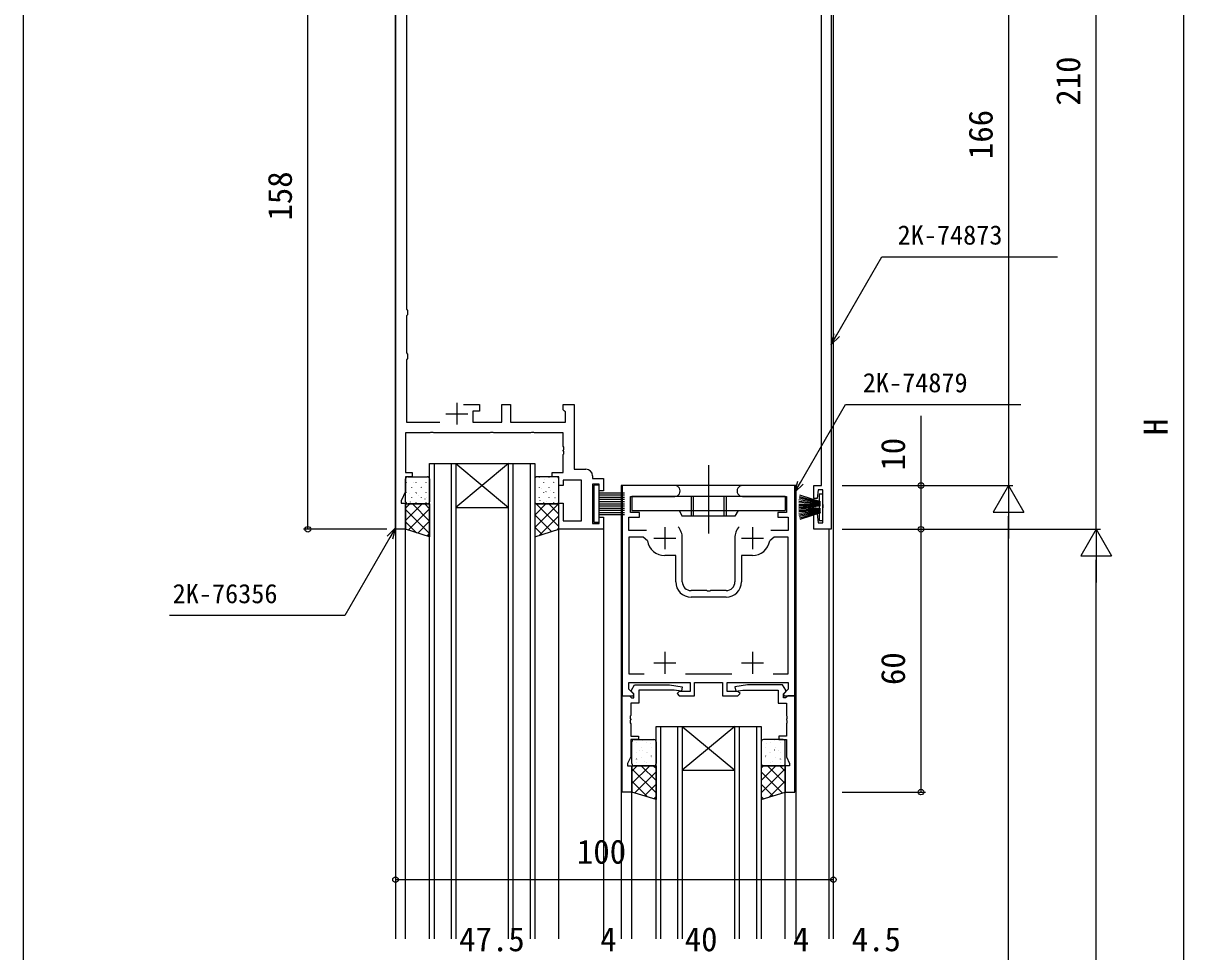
# Model space of a CAD drawing. Units: millimetres, scale not verified. Extents: x -437 to 438, y -681 to 679.
# Drawn here: x -436.7 to -171.7, y 97.8 to 309.9 of the extents above; entities that cross this region are included whole.
import ezdxf
from ezdxf.enums import TextEntityAlignment as Align

# ---------------------------------------------------------------- set-up
doc = ezdxf.new("R2010")
doc.units = ezdxf.units.MM
doc.header["$LTSCALE"] = 4
for name, color, linetype in [('0-2_YKK_11', 7, 'Continuous'), ('0-3_YKK_12', 2, 'Continuous'), ('0-4_YKK_13', 4, 'Continuous'), ('0-6_YKK_D', 6, 'Continuous'), ('0-7_YKK_ZWAK', 7, 'Continuous')]:
    doc.layers.add(name, color=color, linetype=linetype)
doc.styles.add('ＭＳ ゴシック', font='')
doc.styles.get('ＭＳ ゴシック').set_extended_font_data('MS Gothic')

msp = doc.modelspace()

# ---------------------------------------------------------------- linework, layer by layer
at = {"layer": '0-2_YKK_11'}
for p, q in [((-337.7, 223.2), (-337.7, 218.2)), ((-340.2, 220.7), (-335.2, 220.7)), ((-290.2, 194.8), (-290.2, 189.8)), ((-270.2, 194.8), (-270.2, 189.8)), ((-292.7, 192.3), (-287.7, 192.3)), ((-286.2, 182.3), (-286.2, 192.3)), ((-274.2, 192.3), (-274.2, 182.3)), ((-272.7, 192.3), (-267.7, 192.3)), ((-276.2, 178.8), (-284.2, 178.8)), ((-290.2, 166.3), (-290.2, 161.3)), ((-270.2, 166.3), (-270.2, 161.3)), ((-292.7, 163.8), (-287.7, 163.8)), ((-272.7, 163.8), (-267.7, 163.8)), ((-285.483, 161.3), (-274.917, 161.3))]:
    msp.add_line(p, q, dxfattribs=at)
for points in [[(-252.2, 370.3), (-252.2, 194.3), (-256.2, 194.3), (-256.2, 197.8), (-255.4, 197.8), (-255.2, 195.8), (-254.13, 195.8), (-254.13, 199.092), (-254.01, 199.275), (-254.01, 199.825), (-254.13, 200.008), (-254.13, 203.3), (-255.2, 203.3), (-255.4, 201.3), (-256.2, 201.3), (-256.2, 204.3), (-254.4, 204.3), (-254.4, 359.046)], [(-341.999, 354.065), (-349.2, 350.707), (-349.2, 334.594), (-348.938, 334.296), (-348.938, 333.304), (-349.2, 333.006), (-349.2, 244.594), (-348.938, 244.296), (-348.938, 243.304), (-349.2, 243.006), (-349.2, 234.594), (-348.938, 234.296), (-348.938, 233.304), (-349.2, 233.006), (-349.2, 218.8), (-341.554, 218.8)], [(-329.425, 216.42), (-329.975, 216.42), (-330.158, 216.3), (-342.942, 216.3), (-343.125, 216.42), (-343.675, 216.42), (-343.858, 216.3), (-349.4, 216.3), (-349.4, 207.3), (-347.9, 207.3), (-347.9, 206.3), (-349.4, 206.3), (-349.4, 202.945), (-350.4, 200.8), (-350.4, 200.3), (-349.4, 200.3), (-349.4, 194.3), (-351.7, 194.3), (-351.7, 352.3)], [(-336.15, 222.8), (-332.5, 222.8), (-332.5, 221.3), (-334, 221.3), (-334, 218.8), (-327.4, 218.8), (-327.4, 222.8), (-325.4, 222.8), (-325.4, 218.8), (-312.9, 218.8), (-312.9, 221.1), (-313.1, 221.3), (-313.4, 221.6), (-313.4, 222.8), (-310.9, 222.8), (-310.9, 208), (-308.2, 208)], [(-306.7, 206.5), (-306.7, 205.9), (-304.2, 205.9), (-304.2, 203.1), (-305.2, 203.1), (-305.2, 204.6), (-306.7, 204.6), (-306.7, 195.6), (-305.2, 195.6), (-305.2, 197.1), (-304.2, 197.1), (-304.2, 194.3), (-314.4, 194.3), (-314.4, 200.3), (-313.4, 200.3), (-313.4, 196.23), (-309.2, 196.23), (-309.2, 205.5), (-313.4, 205.5), (-313.4, 204.3), (-314.4, 204.3), (-314.4, 206.3), (-315.9, 206.3), (-315.9, 207.3), (-313.4, 207.3), (-313.4, 211.342), (-313.28, 211.525), (-313.28, 212.075), (-313.4, 212.258), (-313.4, 212.342), (-313.28, 212.525), (-313.28, 213.075), (-313.4, 213.258), (-313.4, 216.3), (-319.942, 216.3), (-320.125, 216.42), (-320.675, 216.42), (-320.858, 216.3), (-329.242, 216.3), (-329.425, 216.42)], [(-287.95, 204.3), (-299.9, 204.3), (-299.9, 156.3), (-297.424, 156.3), (-297.264, 156.688), (-298.4, 157.824), (-298.4, 159.3), (-284.4, 159.3), (-284.4, 157.3), (-286.9, 157.3), (-287.4, 156.8), (-286.9, 156.3), (-283.4, 156.3), (-283.4, 159.3), (-277, 159.3), (-277, 156.3), (-273.5, 156.3), (-273, 156.8), (-273.5, 157.3), (-276, 157.3), (-276, 159.3), (-262, 159.3), (-262, 157.824), (-263.136, 156.688), (-262.976, 156.3), (-260.5, 156.3), (-260.5, 204.3), (-272.45, 204.3)], [(-294.408, 194), (-298.4, 194), (-298.4, 197.1), (-296, 197.1), (-296, 198.1), (-298, 198.1), (-298, 201.8), (-287.95, 201.8)], [(-272.45, 201.8), (-262.4, 201.8), (-262.4, 198.1), (-264.4, 198.1), (-264.4, 197.1), (-262, 197.1), (-262, 194), (-265.992, 194)], [(-294.148, 191.66), (-295.136, 192.5), (-298.4, 192.5), (-298.4, 161.3), (-294.917, 161.3)], [(-265.483, 161.3), (-262, 161.3), (-262, 192.5), (-265.264, 192.5), (-266.252, 191.66)], [(-287.7, 182.3), (-287.7, 188.3), (-290.2, 188.3)], [(-270.2, 188.3), (-272.7, 188.3), (-272.7, 182.3)], [(-276.2, 180.3), (-279.742, 180.3), (-279.925, 180.18), (-280.475, 180.18), (-280.658, 180.3), (-284.2, 180.3)]]:
    msp.add_lwpolyline(points, dxfattribs=at)
for points in [[(-299.9, 134.3), (-299.9, 156.3), (-298.27, 156.3), (-297.97, 156), (-297.77, 155.8), (-297.3, 155.8), (-297.3, 156.75), (-297.8, 157.25), (-297.8, 157.588), (-297.1, 158.8), (-289.092, 158.8), (-286.213, 158.292), (-286.387, 157.308), (-288.045, 157.6), (-296.1, 157.6), (-296.1, 154.6), (-297.97, 154.6), (-297.97, 151.808), (-298.09, 151.625), (-298.09, 151.075), (-297.97, 150.892), (-297.97, 150.808), (-298.09, 150.625), (-298.09, 150.075), (-297.97, 149.892), (-297.97, 147.1), (-296.2, 147.1), (-296.2, 146.3), (-297.97, 146.3), (-297.97, 142.365), (-298.7, 140.8), (-298.7, 140.3), (-297.7, 140.3), (-297.7, 134.3)], [(-260.5, 134.3), (-260.5, 156.3), (-262.13, 156.3), (-262.43, 156), (-262.63, 155.8), (-263.1, 155.8), (-263.1, 156.75), (-262.6, 157.25), (-262.6, 157.588), (-263.3, 158.8), (-271.308, 158.8), (-274.187, 158.292), (-274.013, 157.308), (-272.355, 157.6), (-264.3, 157.6), (-264.3, 154.6), (-262.43, 154.6), (-262.43, 151.808), (-262.31, 151.625), (-262.31, 151.075), (-262.43, 150.892), (-262.43, 150.808), (-262.31, 150.625), (-262.31, 150.075), (-262.43, 149.892), (-262.43, 147.1), (-264.2, 147.1), (-264.2, 146.3), (-262.43, 146.3), (-262.43, 142.365), (-261.7, 140.8), (-261.7, 140.3), (-262.7, 140.3), (-262.7, 134.3)]]:
    msp.add_lwpolyline(points, close=True, dxfattribs=at)
for centre, radius, start, end in [((-308.2, 206.5), 1.5, 0.00001, 89.99999), ((-287.95, 203.05), 1.25, 269.99999, 90.00001), ((-272.45, 203.05), 1.25, 89.99999, 270.00001), ((-290.2, 192.3), 4, 359.99998, 40.4398), ((-270.2, 192.3), 4, 139.5602, 180.00002), ((-290.2, 192.3), 4, 189.20689, 270.00001), ((-270.2, 192.3), 4, 269.99999, 350.79311), ((-284.2, 182.3), 3.5, 180.00001, 269.99999), ((-284.2, 182.3), 2, 180.00001, 269.99999), ((-276.2, 182.3), 2, 270.00001, 359.99999), ((-276.2, 182.3), 3.5, 270.00001, 359.99999)]:
    msp.add_arc(centre, radius, start, end, dxfattribs=at)
at = {"layer": '0-3_YKK_12'}
for p, q in [((-351.7, 452.8), (-351.7, 100.8)), ((-251.7, 100.8), (-251.7, 452.8)), ((-343.9, 209.3), (-337.9, 209.3)), ((-343.9, 100.8), (-343.9, 209.3)), ((-342.9, 209.3), (-342.9, 100.8)), ((-338.9, 100.8), (-338.9, 209.3)), ((-337.9, 209.3), (-337.9, 100.8)), ((-337.9, 209.3), (-325.9, 209.3)), ((-337.9, 209.3), (-325.9, 199.3)), ((-325.9, 209.3), (-337.9, 199.3)), ((-325.9, 209.3), (-319.9, 209.3)), ((-325.9, 100.8), (-325.9, 209.3)), ((-324.9, 209.3), (-324.9, 100.8)), ((-320.9, 100.8), (-320.9, 209.3)), ((-319.9, 209.3), (-319.9, 100.8)), ((-260.2, 204.3), (-300.2, 204.3)), ((-300.2, 204.3), (-300.2, 100.8)), ((-260.2, 100.8), (-260.2, 204.3)), ((-337.9, 199.3), (-325.9, 199.3)), ((-349.4, 100.8), (-349.4, 194.3)), ((-314.4, 100.8), (-314.4, 194.3)), ((-304.2, 194.6), (-304.2, 100.8)), ((-252.7, 100.8), (-252.7, 194.3)), ((-292.2, 100.8), (-292.2, 149.3)), ((-291.2, 149.3), (-291.2, 100.8)), ((-287.2, 100.8), (-287.2, 149.3)), ((-286.2, 149.3), (-274.2, 149.3)), ((-286.2, 149.3), (-274.2, 139.3)), ((-274.2, 149.3), (-286.2, 139.3)), ((-274.2, 100.8), (-274.2, 149.3)), ((-273.2, 149.3), (-273.2, 100.8)), ((-269.2, 100.8), (-269.2, 149.3)), ((-286.2, 139.3), (-274.2, 139.3)), ((-297.7, 100.8), (-297.7, 134.5)), ((-262.7, 100.8), (-262.7, 134.5))]:
    msp.add_line(p, q, dxfattribs=at)
for points in [[(-292.2, 149.3), (-286.2, 149.3), (-286.2, 100.8)], [(-274.2, 149.3), (-268.2, 149.3), (-268.2, 100.8)]]:
    msp.add_lwpolyline(points, dxfattribs=at)
at = {"layer": '0-4_YKK_13'}
for p, q in [((-280.203, 208.914), (-280.203, 193.333)), ((-349.4, 200.585), (-349.4, 205.8)), ((-349.185, 204.94), (-349.185, 204.977)), ((-348.9, 206.3), (-344.4, 206.3)), ((-347.974, 206.151), (-347.974, 206.189)), ((-347.662, 204.902), (-347.66, 204.909)), ((-347.521, 206.134), (-347.48, 206.197)), ((-346.943, 204.94), (-346.943, 204.977)), ((-345.791, 204.17), (-345.788, 204.177)), ((-345.731, 206.151), (-345.731, 206.189)), ((-344.7, 204.94), (-344.7, 204.977)), ((-343.9, 205.8), (-343.9, 200.585)), ((-319.9, 205.8), (-319.9, 200.585)), ((-314.9, 206.3), (-319.4, 206.3)), ((-318.821, 206.151), (-318.821, 206.189)), ((-317.79, 204.94), (-317.79, 204.977)), ((-317.583, 205.606), (-317.58, 205.613)), ((-316.579, 206.151), (-316.579, 206.189)), ((-315.611, 205.156), (-315.609, 205.163)), ((-315.548, 204.94), (-315.548, 204.977)), ((-314.4, 200.585), (-314.4, 205.8)), ((-299.696, 204.284), (-299.696, 204.283)), ((-349.185, 202.66), (-349.185, 202.697)), ((-348.491, 202.562), (-348.488, 202.569)), ((-347.974, 203.871), (-347.974, 203.909)), ((-347.974, 201.591), (-347.974, 201.629)), ((-346.967, 202.532), (-346.926, 202.595)), ((-346.943, 202.66), (-346.943, 202.697)), ((-346.519, 202.113), (-346.517, 202.12)), ((-345.731, 203.871), (-345.731, 203.909)), ((-345.731, 201.591), (-345.731, 201.629)), ((-344.7, 202.66), (-344.7, 202.697)), ((-344.56, 201.628), (-344.557, 201.635)), ((-319.052, 201.456), (-319.05, 201.463)), ((-318.821, 203.871), (-318.821, 203.909)), ((-318.821, 201.591), (-318.821, 201.629)), ((-318.311, 203.548), (-318.309, 203.555)), ((-317.79, 202.66), (-317.79, 202.697)), ((-317.351, 202.883), (-317.31, 202.946)), ((-316.579, 203.871), (-316.579, 203.909)), ((-316.579, 201.591), (-316.579, 201.629)), ((-316.352, 203.064), (-316.35, 203.071)), ((-315.548, 202.66), (-315.548, 202.697)), ((-315.309, 201.529), (-315.267, 201.592)), ((-314.481, 202.332), (-314.478, 202.339)), ((-305.2, 202.647), (-299.4, 202.647)), ((-305.2, 202.147), (-299.4, 202.147)), ((-305.2, 201.647), (-299.4, 201.647)), ((-262.703, 201.8), (-297.703, 201.8)), ((-297.703, 201.8), (-297.703, 198.6)), ((-284.203, 201.8), (-284.203, 197.3)), ((-283.703, 201.8), (-283.703, 197.3)), ((-276.703, 201.8), (-276.703, 197.3)), ((-276.203, 201.8), (-276.203, 197.3)), ((-262.703, 201.8), (-262.703, 198.6)), ((-254.631, 200.446), (-259.461, 201.741)), ((-254.631, 200.546), (-259.386, 202.092)), ((-349.4, 199.129), (-348.444, 200.085)), ((-349.4, 196.301), (-345.616, 200.085)), ((-349.4, 198.835), (-343.9, 193.335)), ((-349.219, 200.504), (-349.217, 200.512)), ((-349.185, 200.38), (-349.185, 200.417)), ((-344.4, 200.085), (-348.9, 200.085)), ((-348.771, 194.102), (-343.9, 198.972)), ((-348.302, 200.515), (-348.261, 200.578)), ((-347.821, 200.085), (-343.9, 196.163)), ((-346.943, 200.38), (-346.943, 200.417)), ((-344.993, 200.085), (-343.9, 198.992)), ((-344.925, 201.178), (-344.883, 201.241)), ((-344.7, 200.38), (-344.7, 200.417)), ((-319.9, 197.517), (-317.332, 200.085)), ((-319.9, 194.688), (-314.503, 200.085)), ((-319.537, 200.085), (-314.4, 194.948)), ((-319.4, 200.085), (-314.9, 200.085)), ((-318.686, 200.866), (-318.645, 200.929)), ((-317.79, 200.38), (-317.79, 200.417)), ((-317.181, 200.724), (-317.178, 200.731)), ((-316.709, 200.085), (-314.4, 197.776)), ((-315.548, 200.38), (-315.548, 200.417)), ((-315.209, 200.274), (-315.207, 200.282)), ((-305.2, 201.147), (-299.4, 201.147)), ((-305.2, 200.647), (-299.4, 200.647)), ((-305.2, 200.147), (-299.4, 200.147)), ((-305.2, 199.647), (-299.4, 199.647)), ((-305.2, 199.147), (-299.4, 199.147)), ((-259.631, 199.946), (-254.631, 199.946)), ((-254.631, 200.046), (-259.624, 200.308)), ((-254.631, 199.846), (-259.624, 199.585)), ((-254.631, 198.746), (-259.624, 199.008)), ((-254.631, 200.146), (-259.604, 200.669)), ((-254.631, 199.746), (-259.604, 199.224)), ((-254.631, 198.846), (-259.604, 199.369)), ((-254.631, 200.246), (-259.569, 201.029)), ((-254.631, 198.946), (-259.569, 199.729)), ((-254.631, 199.646), (-259.569, 198.864)), ((-254.631, 200.346), (-259.522, 201.386)), ((-254.931, 199.599), (-254.931, 198.994)), ((-346.62, 193.424), (-343.9, 196.144)), ((-319.9, 197.619), (-316.058, 193.777)), ((-318.868, 192.892), (-314.4, 197.36)), ((-305.2, 198.647), (-299.4, 198.647)), ((-305.2, 198.147), (-299.4, 198.147)), ((-305.2, 197.647), (-299.4, 197.647)), ((-297.703, 198.6), (-262.703, 198.6)), ((-286.953, 198.6), (-286.203, 197.3)), ((-274.203, 197.3), (-286.203, 197.3)), ((-273.452, 198.6), (-274.203, 197.3)), ((-259.631, 198.646), (-254.631, 198.646)), ((-254.631, 198.546), (-259.624, 198.285)), ((-254.631, 198.446), (-259.604, 197.924)), ((-254.631, 198.346), (-259.569, 197.564)), ((-254.631, 198.246), (-259.522, 197.207)), ((-254.631, 198.146), (-259.461, 196.852)), ((-254.631, 198.046), (-259.386, 196.501)), ((-254.931, 197.949), (-254.931, 196.296)), ((-349.4, 196.006), (-346.908, 193.514)), ((-319.9, 194.791), (-318.209, 193.099)), ((-314.738, 194.194), (-314.4, 194.531)), ((-344.47, 192.746), (-343.9, 193.316)), ((-297.7, 140.8), (-297.7, 145.8)), ((-297.2, 146.3), (-292.7, 146.3)), ((-295.234, 146.072), (-295.231, 146.079)), ((-292.2, 145.8), (-292.2, 140.8)), ((-268.2, 145.8), (-268.2, 140.8)), ((-263.2, 146.3), (-267.7, 146.3)), ((-265.166, 146.072), (-265.169, 146.079)), ((-262.7, 140.8), (-262.7, 145.8)), ((-296.683, 145.593), (-296.683, 145.63)), ((-296.683, 143.313), (-296.683, 143.35)), ((-296.062, 143.732), (-296.06, 143.739)), ((-295.472, 144.524), (-295.472, 144.561)), ((-295.312, 143.838), (-295.27, 143.901)), ((-294.441, 145.593), (-294.441, 145.63)), ((-294.441, 143.313), (-294.441, 143.35)), ((-294.091, 143.283), (-294.088, 143.29)), ((-293.362, 145.34), (-293.36, 145.347)), ((-293.229, 144.524), (-293.229, 144.561)), ((-267.171, 144.524), (-267.171, 144.561)), ((-267.038, 145.34), (-267.04, 145.347)), ((-266.309, 143.283), (-266.312, 143.29)), ((-265.959, 145.593), (-265.959, 145.63)), ((-265.959, 143.313), (-265.959, 143.35)), ((-265.088, 143.838), (-265.13, 143.901)), ((-264.928, 144.524), (-264.928, 144.561)), ((-264.338, 143.732), (-264.34, 143.739)), ((-263.717, 145.593), (-263.717, 145.63)), ((-263.717, 143.313), (-263.717, 143.35)), ((-296.791, 141.675), (-296.788, 141.682)), ((-296.683, 141.033), (-296.683, 141.07)), ((-296.647, 141.821), (-296.605, 141.884)), ((-295.472, 142.244), (-295.472, 142.281)), ((-294.832, 141.19), (-294.829, 141.197)), ((-294.441, 141.033), (-294.441, 141.07)), ((-293.269, 142.485), (-293.228, 142.547)), ((-293.229, 142.244), (-293.229, 142.281)), ((-292.96, 140.458), (-292.958, 140.465)), ((-267.44, 140.458), (-267.442, 140.465)), ((-267.131, 142.485), (-267.172, 142.547)), ((-267.171, 142.244), (-267.171, 142.281)), ((-265.959, 141.033), (-265.959, 141.07)), ((-265.568, 141.19), (-265.571, 141.197)), ((-264.928, 142.244), (-264.928, 142.281)), ((-263.753, 141.821), (-263.795, 141.884)), ((-263.717, 141.033), (-263.717, 141.07)), ((-263.609, 141.675), (-263.612, 141.682)), ((-297.7, 139.08), (-296.48, 140.3)), ((-297.7, 136.251), (-293.651, 140.3)), ((-297.7, 139.592), (-292.2, 134.092)), ((-292.7, 140.3), (-297.2, 140.3)), ((-297.03, 134.093), (-292.2, 138.923)), ((-295.58, 140.3), (-292.2, 136.92)), ((-292.751, 140.3), (-292.2, 139.749)), ((-264.82, 140.3), (-268.2, 136.92)), ((-267.649, 140.3), (-268.2, 139.749)), ((-262.7, 139.592), (-268.2, 134.092)), ((-263.37, 134.093), (-268.2, 138.923)), ((-267.7, 140.3), (-263.2, 140.3)), ((-262.7, 136.251), (-266.749, 140.3)), ((-262.7, 139.08), (-263.92, 140.3)), ((-297.7, 136.764), (-294.134, 133.198)), ((-294.869, 133.425), (-292.2, 136.094)), ((-265.531, 133.425), (-268.2, 136.094)), ((-262.7, 136.764), (-266.266, 133.198)), ((-292.709, 132.757), (-292.2, 133.266)), ((-267.691, 132.757), (-268.2, 133.266))]:
    msp.add_line(p, q, dxfattribs=at)
for points in [[(-306.4, 204.397), (-306.4, 195.897), (-305.2, 195.897), (-305.2, 204.397)], [(-349.4, 194.3), (-349.4, 200.085), (-343.9, 200.085), (-343.9, 192.566)], [(-314.4, 194.3), (-314.4, 200.085), (-319.9, 200.085), (-319.9, 192.566)], [(-297.7, 134.3), (-297.7, 140.3), (-292.2, 140.3), (-292.2, 132.6)], [(-262.7, 134.3), (-262.7, 140.3), (-268.2, 140.3), (-268.2, 132.6)]]:
    msp.add_lwpolyline(points, close=True, dxfattribs=at)
for points in [[(-254.131, 202.296), (-254.931, 202.296), (-254.931, 200.644)], [(-254.931, 196.296), (-254.131, 196.296), (-254.131, 202.296)]]:
    msp.add_lwpolyline(points, dxfattribs=at)
for centre, start, end in [((-348.9, 205.8), 90, 180), ((-344.4, 205.8), 0, 90), ((-319.4, 205.8), 90, 180), ((-314.9, 205.8), 0, 90), ((-348.9, 200.585), 180, 270), ((-344.4, 200.585), 270, 0), ((-319.4, 200.585), 180, 270), ((-314.9, 200.585), 270, 0), ((-297.2, 145.8), 90, 180), ((-292.7, 145.8), 0, 90), ((-267.7, 145.8), 90, 180), ((-263.2, 145.8), 0, 90), ((-297.2, 140.8), 180, 270), ((-292.7, 140.8), 270, 0), ((-267.7, 140.8), 180, 270), ((-263.2, 140.8), 270, 0)]:
    msp.add_arc(centre, 0.5, start, end, dxfattribs=at)
at = {"layer": '0-6_YKK_D'}
for p, q in [((-171.7, -58.7), (-171.7, 497.3)), ((-191.7, 194.3), (-191.7, 404.3)), ((-211.7, 370.3), (-211.7, 204.3)), ((-371.7, 194.3), (-371.7, 352.3)), ((-249.7, 204.3), (-230.7, 204.3)), ((-249.7, 204.3), (-210.7, 204.3)), ((-249.7, 204.3), (-210.7, 204.3)), ((-211.7, 204.3), (-215.2, 198.238)), ((-211.7, 204.3), (-208.2, 198.238)), ((-211.7, 204.3), (-211.7, 192.176)), ((-215.2, 198.238), (-208.2, 198.238)), ((-211.7, -48.7), (-211.7, 197.3)), ((-353.7, 194.3), (-372.7, 194.3)), ((-249.7, 194.3), (-230.7, 194.3)), ((-249.7, 194.3), (-230.706, 194.3)), ((-249.7, 194.3), (-190.7, 194.3)), ((-249.7, 194.3), (-190.7, 194.3)), ((-231.706, 194.3), (-231.707, 134.299)), ((-191.7, 194.3), (-195.2, 188.238)), ((-191.7, 194.3), (-188.2, 188.238)), ((-191.7, 194.3), (-191.7, 182.176)), ((-195.2, 188.238), (-188.2, 188.238)), ((-191.7, -58.7), (-191.7, 187.3)), ((-249.7, 134.3), (-230.707, 134.299)), ((-351.7, 114.3), (-251.7, 114.3))]:
    msp.add_line(p, q, dxfattribs=at)
for points in [[(-252.2, 236.488), (-250.925, 238.696), (-240.653, 256.488), (-200.574, 256.488)], [(-250.333, 238.355), (-252.2, 236.488), (-251.517, 239.038)], [(-260.5, 202.761), (-259.225, 204.969), (-248.953, 222.761), (-208.874, 222.761)], [(-231.7, 194.3), (-231.7, 204.3), (-231.7, 220.225)], [(-258.633, 204.628), (-260.5, 202.761), (-259.817, 205.311)], [(-351.7, 194.6), (-352.975, 192.392), (-363.247, 174.6), (-403.326, 174.6)], [(-353.567, 192.733), (-351.7, 194.6), (-352.383, 192.05)]]:
    msp.add_lwpolyline(points, dxfattribs=at)
for centre in [(-231.7, 204.3), (-371.7, 194.3), (-231.706, 194.3), (-231.7, 194.3), (-231.707, 134.299), (-351.7, 114.3), (-251.7, 114.3)]:
    msp.add_circle(centre, 0.637, dxfattribs=at)
at = {"layer": '0-7_YKK_ZWAK'}
msp.add_line((-436.7, 643.8), (-436.7, -681.2), dxfattribs=at)

# ---------------------------------------------------------------- texts
at = {"layer": '0-6_YKK_D', "style": 'ＭＳ ゴシック'}
for s, rotation, p in [('210', 90, (-193.7, 291.033)), ('166', 90, (-213.7, 278.841)), ('158', 90, (-373.7, 264.799)), ('H', 90, (-173.7, 215.806)), ('10', 90, (-233.7, 207.699)), ('60', 89.999, (-233.707, 158.738))]:
    msp.add_text(s, height=5.499, rotation=rotation, dxfattribs=at).set_placement(p, align=Align.BOTTOM_LEFT)
for s, height, p in [('2K-74873', 4.399, (-237.046, 257.988)), ('2K-74879', 4.399, (-244.997, 224.268)), ('2K-76356', 4.399, (-402.581, 176.1)), ('100', 5.499, (-310.265, 116.3)), ('40', 5.499, (-285.655, 96.3)), ('47.5', 5.499, (-337.155, 96.3)), ('4', 5.499, (-304.949, 96.3)), ('4', 5.499, (-260.949, 96.3)), ('4.5', 5.499, (-247.534, 96.3))]:
    msp.add_text(s, height=height, dxfattribs=at).set_placement(p, align=Align.BOTTOM_LEFT)

doc.saveas('drawing.dxf')
